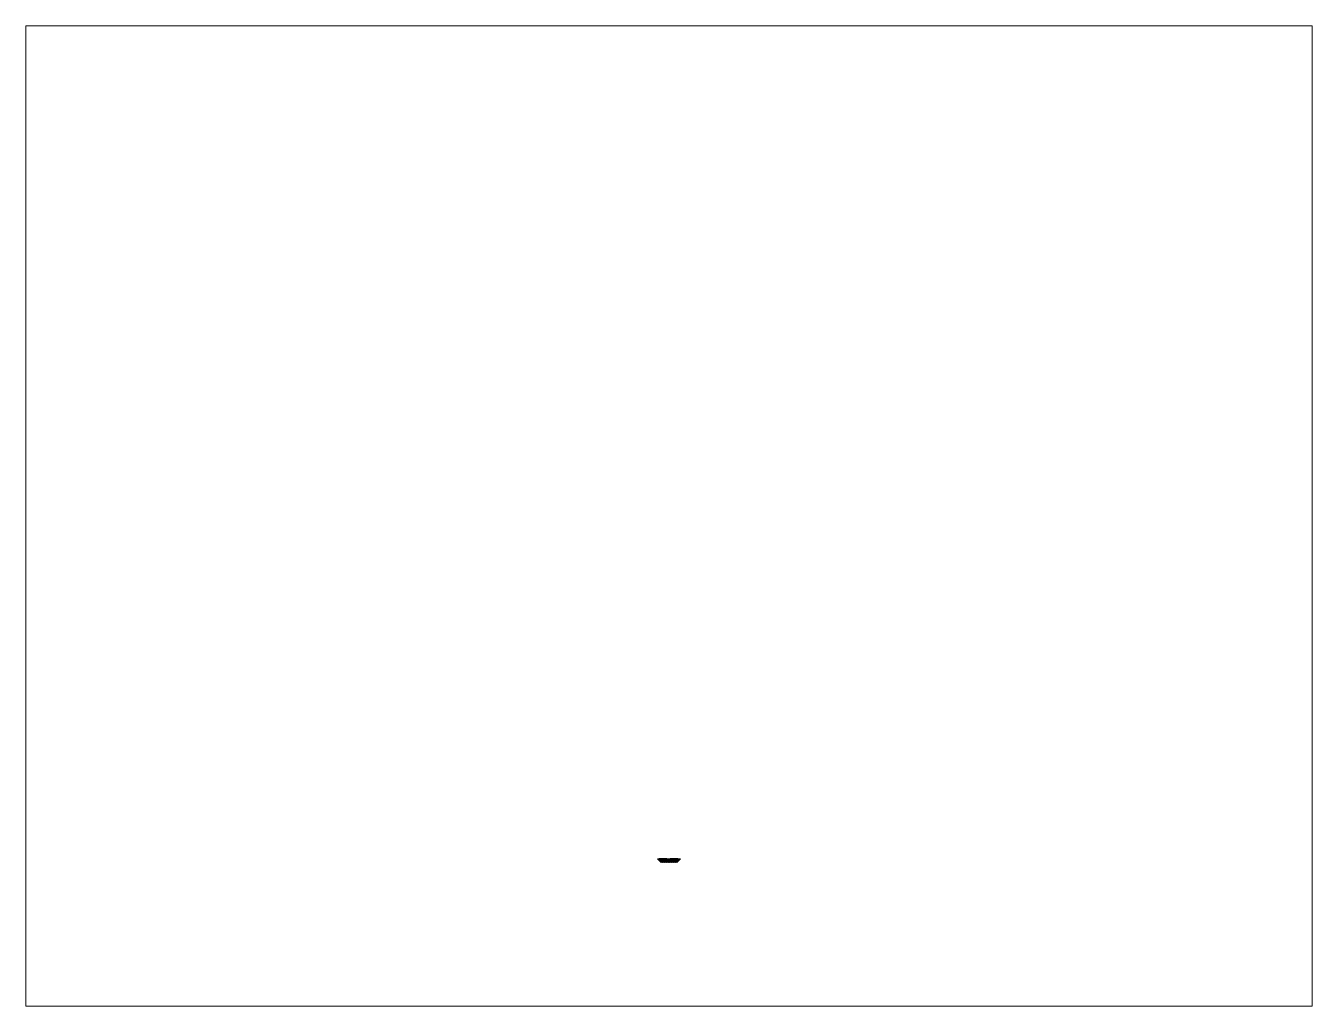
# Paper-space layout 'Layout1' of a CAD drawing. Header units: inches. Extents: x 1.05 to 9.45, y 0.8 to 7.2.
# The model-space entities are those that its viewports show. They can reach past a viewport. Long polylines and large blocks are cut down to what shows.
import ezdxf

# ---------------------------------------------------------------- set-up
doc = ezdxf.new("R2010")
doc.units = ezdxf.units.IN
doc.header["$MEASUREMENT"] = 0

msp = doc.modelspace()

# ---------------------------------------------------------------- linework, layer by layer
for points in [[(-0.731, -22.279), (-0.723, -22.272), (-0.738, -22.272)], [(-0.713, -22.283), (-0.72, -22.275), (-0.727, -22.283), (-0.72, -22.29)], [(-0.71, -22.279), (-0.702, -22.272), (-0.717, -22.272)], [(-0.702, -22.293), (-0.71, -22.286), (-0.717, -22.293), (-0.71, -22.3)], [(-0.692, -22.283), (-0.699, -22.275), (-0.706, -22.283), (-0.699, -22.29)], [(-0.692, -22.304), (-0.699, -22.296), (-0.706, -22.304), (-0.699, -22.311)], [(-0.689, -22.279), (-0.681, -22.272), (-0.696, -22.272)], [(-0.681, -22.293), (-0.689, -22.286), (-0.696, -22.293), (-0.689, -22.3)], [(-0.689, -22.307), (-0.696, -22.314), (-0.689, -22.321), (-0.681, -22.314)], [(-0.671, -22.283), (-0.678, -22.275), (-0.685, -22.283), (-0.678, -22.29)], [(-0.671, -22.304), (-0.678, -22.296), (-0.685, -22.304), (-0.678, -22.311)], [(-0.678, -22.332), (-0.671, -22.325), (-0.678, -22.317), (-0.685, -22.325)], [(-0.668, -22.279), (-0.66, -22.272), (-0.675, -22.272)], [(-0.66, -22.293), (-0.668, -22.286), (-0.675, -22.293), (-0.668, -22.3)], [(-0.675, -22.314), (-0.668, -22.321), (-0.66, -22.314), (-0.668, -22.307)], [(-0.641, -22.337), (-0.657, -22.353), (-0.673, -22.337), (-0.657, -22.321)], [(-0.65, -22.283), (-0.657, -22.275), (-0.664, -22.283), (-0.657, -22.29)], [(-0.65, -22.304), (-0.657, -22.296), (-0.664, -22.304), (-0.657, -22.311)], [(-0.647, -22.279), (-0.639, -22.272), (-0.654, -22.272)], [(-0.639, -22.293), (-0.647, -22.286), (-0.654, -22.293), (-0.647, -22.3)], [(-0.647, -22.307), (-0.654, -22.314), (-0.647, -22.321), (-0.639, -22.314)], [(-0.636, -22.374), (-0.652, -22.358), (-0.636, -22.342), (-0.62, -22.358)], [(-0.629, -22.283), (-0.636, -22.275), (-0.643, -22.283), (-0.636, -22.29)], [(-0.629, -22.304), (-0.636, -22.296), (-0.643, -22.304), (-0.636, -22.311)], [(-0.636, -22.332), (-0.629, -22.325), (-0.636, -22.317), (-0.643, -22.325)], [(-0.626, -22.279), (-0.618, -22.272), (-0.633, -22.272)], [(-0.618, -22.293), (-0.626, -22.286), (-0.633, -22.293), (-0.626, -22.3)], [(-0.633, -22.314), (-0.626, -22.321), (-0.618, -22.314), (-0.626, -22.307)], [(-0.599, -22.337), (-0.615, -22.353), (-0.631, -22.337), (-0.615, -22.321)], [(-0.599, -22.379), (-0.615, -22.395), (-0.631, -22.379), (-0.615, -22.363)], [(-0.608, -22.283), (-0.615, -22.275), (-0.622, -22.283), (-0.615, -22.29)], [(-0.608, -22.304), (-0.615, -22.296), (-0.622, -22.304), (-0.615, -22.311)], [(-0.605, -22.279), (-0.597, -22.272), (-0.612, -22.272)], [(-0.597, -22.293), (-0.605, -22.286), (-0.612, -22.293), (-0.605, -22.3)], [(-0.605, -22.307), (-0.612, -22.314), (-0.605, -22.321), (-0.597, -22.314)], [(-0.594, -22.374), (-0.61, -22.358), (-0.594, -22.342), (-0.578, -22.358)], [(-0.594, -22.416), (-0.61, -22.4), (-0.594, -22.384), (-0.578, -22.4)], [(-0.587, -22.283), (-0.594, -22.275), (-0.601, -22.283), (-0.594, -22.29)], [(-0.587, -22.304), (-0.594, -22.296), (-0.601, -22.304), (-0.594, -22.311)], [(-0.594, -22.332), (-0.587, -22.325), (-0.594, -22.317), (-0.601, -22.325)], [(-0.584, -22.279), (-0.576, -22.272), (-0.591, -22.272)], [(-0.576, -22.293), (-0.584, -22.286), (-0.591, -22.293), (-0.584, -22.3)], [(-0.591, -22.314), (-0.584, -22.321), (-0.576, -22.314), (-0.584, -22.307)], [(-0.557, -22.337), (-0.573, -22.353), (-0.589, -22.337), (-0.573, -22.321)], [(-0.557, -22.379), (-0.573, -22.395), (-0.589, -22.379), (-0.573, -22.363)], [(-0.584, -22.426), (-0.552, -22.394), (-0.52, -22.426), (-0.552, -22.458)], [(-0.566, -22.283), (-0.573, -22.275), (-0.58, -22.283), (-0.573, -22.29)], [(-0.566, -22.304), (-0.573, -22.296), (-0.58, -22.304), (-0.573, -22.311)], [(-0.563, -22.279), (-0.555, -22.272), (-0.57, -22.272)], [(-0.555, -22.293), (-0.563, -22.286), (-0.57, -22.293), (-0.563, -22.3)], [(-0.563, -22.307), (-0.57, -22.314), (-0.563, -22.321), (-0.555, -22.314)], [(-0.552, -22.374), (-0.568, -22.358), (-0.552, -22.342), (-0.536, -22.358)], [(-0.545, -22.283), (-0.552, -22.275), (-0.559, -22.283), (-0.552, -22.29)], [(-0.545, -22.304), (-0.552, -22.296), (-0.559, -22.304), (-0.552, -22.311)], [(-0.552, -22.332), (-0.545, -22.325), (-0.552, -22.317), (-0.559, -22.325)], [(-0.542, -22.279), (-0.534, -22.272), (-0.549, -22.272)], [(-0.534, -22.293), (-0.542, -22.286), (-0.549, -22.293), (-0.542, -22.3)], [(-0.549, -22.314), (-0.542, -22.321), (-0.534, -22.314), (-0.542, -22.307)], [(-0.515, -22.337), (-0.531, -22.353), (-0.547, -22.337), (-0.531, -22.321)], [(-0.515, -22.379), (-0.531, -22.395), (-0.547, -22.379), (-0.531, -22.363)], [(-0.478, -22.468), (-0.51, -22.5), (-0.542, -22.468), (-0.51, -22.436)], [(-0.524, -22.283), (-0.531, -22.275), (-0.538, -22.283), (-0.531, -22.29)], [(-0.524, -22.304), (-0.531, -22.296), (-0.538, -22.304), (-0.531, -22.311)], [(-0.521, -22.279), (-0.513, -22.272), (-0.528, -22.272)], [(-0.513, -22.293), (-0.521, -22.286), (-0.528, -22.293), (-0.521, -22.3)], [(-0.521, -22.307), (-0.528, -22.314), (-0.521, -22.321), (-0.513, -22.314)], [(-0.51, -22.374), (-0.526, -22.358), (-0.51, -22.342), (-0.494, -22.358)], [(-0.51, -22.416), (-0.526, -22.4), (-0.51, -22.384), (-0.494, -22.4)], [(-0.503, -22.283), (-0.51, -22.275), (-0.517, -22.283), (-0.51, -22.29)], [(-0.503, -22.304), (-0.51, -22.296), (-0.517, -22.304), (-0.51, -22.311)], [(-0.51, -22.332), (-0.503, -22.325), (-0.51, -22.317), (-0.517, -22.325)], [(-0.5, -22.279), (-0.492, -22.272), (-0.507, -22.272)], [(-0.492, -22.293), (-0.5, -22.286), (-0.507, -22.293), (-0.5, -22.3)], [(-0.507, -22.314), (-0.5, -22.321), (-0.492, -22.314), (-0.5, -22.307)], [(-0.473, -22.337), (-0.489, -22.353), (-0.505, -22.337), (-0.489, -22.321)], [(-0.473, -22.379), (-0.489, -22.395), (-0.505, -22.379), (-0.489, -22.363)], [(-0.5, -22.426), (-0.468, -22.394), (-0.436, -22.426), (-0.468, -22.458)], [(-0.482, -22.283), (-0.489, -22.275), (-0.496, -22.283), (-0.489, -22.29)], [(-0.482, -22.304), (-0.489, -22.296), (-0.496, -22.304), (-0.489, -22.311)], [(-0.479, -22.279), (-0.471, -22.272), (-0.486, -22.272)], [(-0.471, -22.293), (-0.479, -22.286), (-0.486, -22.293), (-0.479, -22.3)], [(-0.479, -22.307), (-0.486, -22.314), (-0.479, -22.321), (-0.471, -22.314)], [(-0.468, -22.374), (-0.484, -22.358), (-0.468, -22.342), (-0.452, -22.358)], [(-0.461, -22.283), (-0.468, -22.275), (-0.475, -22.283), (-0.468, -22.29)], [(-0.461, -22.304), (-0.468, -22.296), (-0.475, -22.304), (-0.468, -22.311)], [(-0.468, -22.332), (-0.461, -22.325), (-0.468, -22.317), (-0.475, -22.325)], [(-0.458, -22.279), (-0.45, -22.272), (-0.465, -22.272)], [(-0.45, -22.293), (-0.458, -22.286), (-0.465, -22.293), (-0.458, -22.3)], [(-0.465, -22.314), (-0.458, -22.321), (-0.45, -22.314), (-0.458, -22.307)], [(-0.431, -22.337), (-0.447, -22.353), (-0.463, -22.337), (-0.447, -22.321)], [(-0.431, -22.379), (-0.447, -22.395), (-0.463, -22.379), (-0.447, -22.363)], [(-0.394, -22.468), (-0.426, -22.5), (-0.458, -22.468), (-0.426, -22.436)], [(-0.44, -22.283), (-0.447, -22.275), (-0.454, -22.283), (-0.447, -22.29)], [(-0.44, -22.304), (-0.447, -22.296), (-0.454, -22.304), (-0.447, -22.311)], [(-0.437, -22.279), (-0.429, -22.272), (-0.444, -22.272)], [(-0.429, -22.293), (-0.437, -22.286), (-0.444, -22.293), (-0.437, -22.3)], [(-0.437, -22.307), (-0.444, -22.314), (-0.437, -22.321), (-0.429, -22.314)], [(-0.426, -22.374), (-0.442, -22.358), (-0.426, -22.342), (-0.41, -22.358)], [(-0.426, -22.416), (-0.442, -22.4), (-0.426, -22.384), (-0.41, -22.4)], [(-0.419, -22.283), (-0.426, -22.275), (-0.433, -22.283), (-0.426, -22.29)], [(-0.419, -22.304), (-0.426, -22.296), (-0.433, -22.304), (-0.426, -22.311)], [(-0.426, -22.332), (-0.419, -22.325), (-0.426, -22.317), (-0.433, -22.325)], [(-0.416, -22.279), (-0.408, -22.272), (-0.423, -22.272)], [(-0.408, -22.293), (-0.416, -22.286), (-0.423, -22.293), (-0.416, -22.3)], [(-0.423, -22.314), (-0.416, -22.321), (-0.408, -22.314), (-0.416, -22.307)], [(-0.389, -22.337), (-0.405, -22.353), (-0.421, -22.337), (-0.405, -22.321)], [(-0.389, -22.379), (-0.405, -22.395), (-0.421, -22.379), (-0.405, -22.363)], [(-0.416, -22.426), (-0.384, -22.394), (-0.352, -22.426), (-0.384, -22.458)], [(-0.398, -22.283), (-0.405, -22.275), (-0.412, -22.283), (-0.405, -22.29)], [(-0.398, -22.304), (-0.405, -22.296), (-0.412, -22.304), (-0.405, -22.311)], [(-0.395, -22.279), (-0.387, -22.272), (-0.402, -22.272)], [(-0.387, -22.293), (-0.395, -22.286), (-0.402, -22.293), (-0.395, -22.3)], [(-0.395, -22.307), (-0.402, -22.314), (-0.395, -22.321), (-0.387, -22.314)], [(-0.384, -22.374), (-0.4, -22.358), (-0.384, -22.342), (-0.368, -22.358)], [(-0.377, -22.283), (-0.384, -22.275), (-0.391, -22.283), (-0.384, -22.29)], [(-0.377, -22.304), (-0.384, -22.296), (-0.391, -22.304), (-0.384, -22.311)], [(-0.384, -22.332), (-0.377, -22.325), (-0.384, -22.317), (-0.391, -22.325)], [(-0.374, -22.279), (-0.366, -22.272), (-0.381, -22.272)], [(-0.366, -22.293), (-0.374, -22.286), (-0.381, -22.293), (-0.374, -22.3)], [(-0.381, -22.314), (-0.374, -22.321), (-0.366, -22.314), (-0.374, -22.307)], [(-0.347, -22.337), (-0.363, -22.353), (-0.379, -22.337), (-0.363, -22.321)], [(-0.347, -22.379), (-0.363, -22.395), (-0.379, -22.379), (-0.363, -22.363)], [(-0.31, -22.468), (-0.342, -22.5), (-0.374, -22.468), (-0.342, -22.436)], [(-0.356, -22.283), (-0.363, -22.275), (-0.37, -22.283), (-0.363, -22.29)], [(-0.356, -22.304), (-0.363, -22.296), (-0.37, -22.304), (-0.363, -22.311)], [(-0.353, -22.279), (-0.345, -22.272), (-0.36, -22.272)], [(-0.345, -22.293), (-0.353, -22.286), (-0.36, -22.293), (-0.353, -22.3)], [(-0.353, -22.307), (-0.36, -22.314), (-0.353, -22.321), (-0.345, -22.314)], [(-0.342, -22.374), (-0.358, -22.358), (-0.342, -22.342), (-0.326, -22.358)], [(-0.342, -22.416), (-0.358, -22.4), (-0.342, -22.384), (-0.326, -22.4)], [(-0.335, -22.283), (-0.342, -22.275), (-0.349, -22.283), (-0.342, -22.29)], [(-0.335, -22.304), (-0.342, -22.296), (-0.349, -22.304), (-0.342, -22.311)], [(-0.342, -22.332), (-0.335, -22.325), (-0.342, -22.317), (-0.349, -22.325)], [(-0.332, -22.279), (-0.324, -22.272), (-0.339, -22.272)], [(-0.324, -22.293), (-0.332, -22.286), (-0.339, -22.293), (-0.332, -22.3)], [(-0.339, -22.314), (-0.332, -22.321), (-0.324, -22.314), (-0.332, -22.307)], [(-0.305, -22.337), (-0.321, -22.353), (-0.337, -22.337), (-0.321, -22.321)], [(-0.305, -22.379), (-0.321, -22.395), (-0.337, -22.379), (-0.321, -22.363)], [(-0.332, -22.426), (-0.3, -22.394), (-0.268, -22.426), (-0.3, -22.458)], [(-0.314, -22.283), (-0.321, -22.275), (-0.328, -22.283), (-0.321, -22.29)], [(-0.314, -22.304), (-0.321, -22.296), (-0.328, -22.304), (-0.321, -22.311)], [(-0.311, -22.279), (-0.303, -22.272), (-0.318, -22.272)], [(-0.303, -22.293), (-0.311, -22.286), (-0.318, -22.293), (-0.311, -22.3)], [(-0.311, -22.307), (-0.318, -22.314), (-0.311, -22.321), (-0.303, -22.314)], [(-0.3, -22.374), (-0.316, -22.358), (-0.3, -22.342), (-0.284, -22.358)], [(-0.293, -22.283), (-0.3, -22.275), (-0.307, -22.283), (-0.3, -22.29)], [(-0.293, -22.304), (-0.3, -22.296), (-0.307, -22.304), (-0.3, -22.311)], [(-0.3, -22.332), (-0.293, -22.325), (-0.3, -22.317), (-0.307, -22.325)], [(-0.29, -22.279), (-0.282, -22.272), (-0.297, -22.272)], [(-0.282, -22.293), (-0.29, -22.286), (-0.297, -22.293), (-0.29, -22.3)], [(-0.297, -22.314), (-0.29, -22.321), (-0.282, -22.314), (-0.29, -22.307)], [(-0.263, -22.337), (-0.279, -22.353), (-0.295, -22.337), (-0.279, -22.321)], [(-0.263, -22.379), (-0.279, -22.395), (-0.295, -22.379), (-0.279, -22.363)], [(-0.226, -22.468), (-0.258, -22.5), (-0.29, -22.468), (-0.258, -22.436)], [(-0.272, -22.283), (-0.279, -22.275), (-0.286, -22.283), (-0.279, -22.29)], [(-0.272, -22.304), (-0.279, -22.296), (-0.286, -22.304), (-0.279, -22.311)], [(-0.269, -22.279), (-0.261, -22.272), (-0.276, -22.272)], [(-0.261, -22.293), (-0.269, -22.286), (-0.276, -22.293), (-0.269, -22.3)], [(-0.269, -22.307), (-0.276, -22.314), (-0.269, -22.321), (-0.261, -22.314)], [(-0.258, -22.374), (-0.274, -22.358), (-0.258, -22.342), (-0.242, -22.358)], [(-0.258, -22.416), (-0.274, -22.4), (-0.258, -22.384), (-0.242, -22.4)], [(-0.251, -22.283), (-0.258, -22.275), (-0.265, -22.283), (-0.258, -22.29)], [(-0.251, -22.304), (-0.258, -22.296), (-0.265, -22.304), (-0.258, -22.311)], [(-0.258, -22.332), (-0.251, -22.325), (-0.258, -22.317), (-0.265, -22.325)], [(-0.248, -22.279), (-0.24, -22.272), (-0.255, -22.272)], [(-0.24, -22.293), (-0.248, -22.286), (-0.255, -22.293), (-0.248, -22.3)], [(-0.255, -22.314), (-0.248, -22.321), (-0.24, -22.314), (-0.248, -22.307)], [(-0.221, -22.337), (-0.237, -22.353), (-0.253, -22.337), (-0.237, -22.321)], [(-0.221, -22.379), (-0.237, -22.395), (-0.253, -22.379), (-0.237, -22.363)], [(-0.248, -22.426), (-0.216, -22.394), (-0.184, -22.426), (-0.216, -22.458)], [(-0.23, -22.283), (-0.237, -22.275), (-0.244, -22.283), (-0.237, -22.29)], [(-0.23, -22.304), (-0.237, -22.296), (-0.244, -22.304), (-0.237, -22.311)], [(-0.227, -22.279), (-0.219, -22.272), (-0.234, -22.272)], [(-0.219, -22.293), (-0.227, -22.286), (-0.234, -22.293), (-0.227, -22.3)], [(-0.227, -22.307), (-0.234, -22.314), (-0.227, -22.321), (-0.219, -22.314)], [(-0.216, -22.374), (-0.232, -22.358), (-0.216, -22.342), (-0.2, -22.358)], [(-0.209, -22.283), (-0.216, -22.275), (-0.223, -22.283), (-0.216, -22.29)], [(-0.209, -22.304), (-0.216, -22.296), (-0.223, -22.304), (-0.216, -22.311)], [(-0.216, -22.332), (-0.209, -22.325), (-0.216, -22.317), (-0.223, -22.325)], [(-0.206, -22.279), (-0.198, -22.272), (-0.213, -22.272)], [(-0.198, -22.293), (-0.206, -22.286), (-0.213, -22.293), (-0.206, -22.3)], [(-0.213, -22.314), (-0.206, -22.321), (-0.198, -22.314), (-0.206, -22.307)], [(-0.179, -22.337), (-0.195, -22.353), (-0.211, -22.337), (-0.195, -22.321)], [(-0.179, -22.379), (-0.195, -22.395), (-0.211, -22.379), (-0.195, -22.363)], [(-0.142, -22.468), (-0.174, -22.5), (-0.206, -22.468), (-0.174, -22.436)], [(-0.188, -22.283), (-0.195, -22.275), (-0.202, -22.283), (-0.195, -22.29)], [(-0.188, -22.304), (-0.195, -22.296), (-0.202, -22.304), (-0.195, -22.311)], [(-0.185, -22.279), (-0.177, -22.272), (-0.192, -22.272)], [(-0.177, -22.293), (-0.185, -22.286), (-0.192, -22.293), (-0.185, -22.3)], [(-0.185, -22.307), (-0.192, -22.314), (-0.185, -22.321), (-0.177, -22.314)], [(-0.174, -22.374), (-0.19, -22.358), (-0.174, -22.342), (-0.158, -22.358)], [(-0.174, -22.416), (-0.19, -22.4), (-0.174, -22.384), (-0.158, -22.4)], [(-0.167, -22.283), (-0.174, -22.275), (-0.181, -22.283), (-0.174, -22.29)], [(-0.167, -22.304), (-0.174, -22.296), (-0.181, -22.304), (-0.174, -22.311)], [(-0.174, -22.332), (-0.167, -22.325), (-0.174, -22.317), (-0.181, -22.325)], [(-0.164, -22.279), (-0.156, -22.272), (-0.171, -22.272)], [(-0.156, -22.293), (-0.164, -22.286), (-0.171, -22.293), (-0.164, -22.3)], [(-0.171, -22.314), (-0.164, -22.321), (-0.156, -22.314), (-0.164, -22.307)], [(-0.137, -22.337), (-0.153, -22.353), (-0.169, -22.337), (-0.153, -22.321)], [(-0.137, -22.379), (-0.153, -22.395), (-0.169, -22.379), (-0.153, -22.363)], [(-0.164, -22.426), (-0.132, -22.394), (-0.1, -22.426), (-0.132, -22.458)], [(-0.146, -22.283), (-0.153, -22.275), (-0.16, -22.283), (-0.153, -22.29)], [(-0.146, -22.304), (-0.153, -22.296), (-0.16, -22.304), (-0.153, -22.311)], [(-0.143, -22.279), (-0.135, -22.272), (-0.15, -22.272)], [(-0.135, -22.293), (-0.143, -22.286), (-0.15, -22.293), (-0.143, -22.3)], [(-0.143, -22.307), (-0.15, -22.314), (-0.143, -22.321), (-0.135, -22.314)], [(-0.132, -22.374), (-0.148, -22.358), (-0.132, -22.342), (-0.116, -22.358)], [(-0.125, -22.283), (-0.132, -22.275), (-0.139, -22.283), (-0.132, -22.29)], [(-0.125, -22.304), (-0.132, -22.296), (-0.139, -22.304), (-0.132, -22.311)], [(-0.132, -22.332), (-0.125, -22.325), (-0.132, -22.317), (-0.139, -22.325)], [(-0.122, -22.279), (-0.114, -22.272), (-0.129, -22.272)], [(-0.114, -22.293), (-0.122, -22.286), (-0.129, -22.293), (-0.122, -22.3)], [(-0.129, -22.314), (-0.122, -22.321), (-0.114, -22.314), (-0.122, -22.307)], [(-0.095, -22.337), (-0.111, -22.353), (-0.127, -22.337), (-0.111, -22.321)], [(-0.095, -22.379), (-0.111, -22.395), (-0.127, -22.379), (-0.111, -22.363)], [(-0.058, -22.468), (-0.09, -22.5), (-0.122, -22.468), (-0.09, -22.436)], [(-0.104, -22.283), (-0.111, -22.275), (-0.118, -22.283), (-0.111, -22.29)], [(-0.104, -22.304), (-0.111, -22.296), (-0.118, -22.304), (-0.111, -22.311)], [(-0.101, -22.279), (-0.093, -22.272), (-0.108, -22.272)], [(-0.093, -22.293), (-0.101, -22.286), (-0.108, -22.293), (-0.101, -22.3)], [(-0.101, -22.307), (-0.108, -22.314), (-0.101, -22.321), (-0.093, -22.314)], [(-0.09, -22.374), (-0.106, -22.358), (-0.09, -22.342), (-0.074, -22.358)], [(-0.09, -22.416), (-0.106, -22.4), (-0.09, -22.384), (-0.074, -22.4)], [(-0.083, -22.283), (-0.09, -22.275), (-0.097, -22.283), (-0.09, -22.29)], [(-0.083, -22.304), (-0.09, -22.296), (-0.097, -22.304), (-0.09, -22.311)], [(-0.09, -22.332), (-0.083, -22.325), (-0.09, -22.317), (-0.097, -22.325)], [(-0.08, -22.279), (-0.072, -22.272), (-0.087, -22.272)], [(-0.072, -22.293), (-0.08, -22.286), (-0.087, -22.293), (-0.08, -22.3)], [(-0.087, -22.314), (-0.08, -22.321), (-0.072, -22.314), (-0.08, -22.307)], [(-0.053, -22.337), (-0.069, -22.353), (-0.085, -22.337), (-0.069, -22.321)], [(-0.053, -22.379), (-0.069, -22.395), (-0.085, -22.379), (-0.069, -22.363)], [(-0.08, -22.426), (-0.048, -22.394), (-0.016, -22.426), (-0.048, -22.458)], [(-0.062, -22.283), (-0.069, -22.275), (-0.076, -22.283), (-0.069, -22.29)], [(-0.062, -22.304), (-0.069, -22.296), (-0.076, -22.304), (-0.069, -22.311)], [(-0.059, -22.279), (-0.051, -22.272), (-0.066, -22.272)], [(-0.051, -22.293), (-0.059, -22.286), (-0.066, -22.293), (-0.059, -22.3)], [(-0.059, -22.307), (-0.066, -22.314), (-0.059, -22.321), (-0.051, -22.314)], [(-0.048, -22.374), (-0.064, -22.358), (-0.048, -22.342), (-0.032, -22.358)], [(-0.041, -22.283), (-0.048, -22.275), (-0.055, -22.283), (-0.048, -22.29)], [(-0.041, -22.304), (-0.048, -22.296), (-0.055, -22.304), (-0.048, -22.311)], [(-0.048, -22.332), (-0.041, -22.325), (-0.048, -22.317), (-0.055, -22.325)], [(-0.038, -22.279), (-0.03, -22.272), (-0.045, -22.272)], [(-0.03, -22.293), (-0.038, -22.286), (-0.045, -22.293), (-0.038, -22.3)], [(-0.045, -22.314), (-0.038, -22.321), (-0.03, -22.314), (-0.038, -22.307)], [(-0.011, -22.337), (-0.027, -22.353), (-0.043, -22.337), (-0.027, -22.321)], [(-0.011, -22.379), (-0.027, -22.395), (-0.043, -22.379), (-0.027, -22.363)], [(0.026, -22.468), (-0.006, -22.5), (-0.038, -22.468), (-0.006, -22.436)], [(-0.02, -22.283), (-0.027, -22.275), (-0.034, -22.283), (-0.027, -22.29)], [(-0.02, -22.304), (-0.027, -22.296), (-0.034, -22.304), (-0.027, -22.311)], [(-0.017, -22.279), (-0.009, -22.272), (-0.024, -22.272)], [(-0.009, -22.293), (-0.017, -22.286), (-0.024, -22.293), (-0.017, -22.3)], [(-0.017, -22.307), (-0.024, -22.314), (-0.017, -22.321), (-0.009, -22.314)], [(-0.006, -22.374), (-0.022, -22.358), (-0.006, -22.342), (0.01, -22.358)], [(-0.006, -22.416), (-0.022, -22.4), (-0.006, -22.384), (0.01, -22.4)], [(0.001, -22.283), (-0.006, -22.275), (-0.013, -22.283), (-0.006, -22.29)], [(0.001, -22.304), (-0.006, -22.296), (-0.013, -22.304), (-0.006, -22.311)], [(-0.006, -22.332), (0.001, -22.325), (-0.006, -22.317), (-0.013, -22.325)], [(0.004, -22.279), (0.012, -22.272), (-0.003, -22.272)], [(0.012, -22.293), (0.004, -22.286), (-0.003, -22.293), (0.004, -22.3)], [(-0.003, -22.314), (0.004, -22.321), (0.012, -22.314), (0.004, -22.307)], [(0.031, -22.337), (0.015, -22.353), (-0.001, -22.337), (0.015, -22.321)], [(0.031, -22.379), (0.015, -22.395), (-0.001, -22.379), (0.015, -22.363)], [(0.004, -22.426), (0.036, -22.394), (0.068, -22.426), (0.036, -22.458)], [(0.022, -22.283), (0.015, -22.275), (0.008, -22.283), (0.015, -22.29)], [(0.022, -22.304), (0.015, -22.296), (0.008, -22.304), (0.015, -22.311)], [(0.025, -22.279), (0.033, -22.272), (0.018, -22.272)], [(0.033, -22.293), (0.025, -22.286), (0.018, -22.293), (0.025, -22.3)], [(0.025, -22.307), (0.018, -22.314), (0.025, -22.321), (0.033, -22.314)], [(0.036, -22.374), (0.02, -22.358), (0.036, -22.342), (0.052, -22.358)], [(0.043, -22.283), (0.036, -22.275), (0.029, -22.283), (0.036, -22.29)], [(0.043, -22.304), (0.036, -22.296), (0.029, -22.304), (0.036, -22.311)], [(0.036, -22.332), (0.043, -22.325), (0.036, -22.317), (0.029, -22.325)], [(0.046, -22.279), (0.054, -22.272), (0.039, -22.272)], [(0.054, -22.293), (0.046, -22.286), (0.039, -22.293), (0.046, -22.3)], [(0.039, -22.314), (0.046, -22.321), (0.054, -22.314), (0.046, -22.307)], [(0.073, -22.337), (0.057, -22.353), (0.041, -22.337), (0.057, -22.321)], [(0.073, -22.379), (0.057, -22.395), (0.041, -22.379), (0.057, -22.363)], [(0.078, -22.436), (0.11, -22.468), (0.078, -22.5), (0.046, -22.468)], [(0.064, -22.283), (0.057, -22.275), (0.05, -22.283), (0.057, -22.29)], [(0.064, -22.304), (0.057, -22.296), (0.05, -22.304), (0.057, -22.311)], [(0.067, -22.279), (0.075, -22.272), (0.06, -22.272)], [(0.075, -22.293), (0.067, -22.286), (0.06, -22.293), (0.067, -22.3)], [(0.067, -22.307), (0.06, -22.314), (0.067, -22.321), (0.075, -22.314)], [(0.078, -22.374), (0.062, -22.358), (0.078, -22.342), (0.094, -22.358)], [(0.078, -22.416), (0.062, -22.4), (0.078, -22.384), (0.094, -22.4)], [(0.085, -22.283), (0.078, -22.275), (0.071, -22.283), (0.078, -22.29)], [(0.085, -22.304), (0.078, -22.296), (0.071, -22.304), (0.078, -22.311)], [(0.078, -22.332), (0.085, -22.325), (0.078, -22.317), (0.071, -22.325)], [(0.088, -22.279), (0.096, -22.272), (0.081, -22.272)], [(0.096, -22.293), (0.088, -22.286), (0.081, -22.293), (0.088, -22.3)], [(0.081, -22.314), (0.088, -22.321), (0.096, -22.314), (0.088, -22.307)], [(0.115, -22.337), (0.099, -22.353), (0.083, -22.337), (0.099, -22.321)], [(0.115, -22.379), (0.099, -22.395), (0.083, -22.379), (0.099, -22.363)], [(0.088, -22.426), (0.12, -22.394), (0.152, -22.426), (0.12, -22.458)], [(0.106, -22.283), (0.099, -22.275), (0.092, -22.283), (0.099, -22.29)], [(0.106, -22.304), (0.099, -22.296), (0.092, -22.304), (0.099, -22.311)], [(0.109, -22.279), (0.117, -22.272), (0.102, -22.272)], [(0.117, -22.293), (0.109, -22.286), (0.102, -22.293), (0.109, -22.3)], [(0.109, -22.307), (0.102, -22.314), (0.109, -22.321), (0.117, -22.314)], [(0.12, -22.374), (0.104, -22.358), (0.12, -22.342), (0.136, -22.358)], [(0.127, -22.283), (0.12, -22.275), (0.113, -22.283), (0.12, -22.29)], [(0.127, -22.304), (0.12, -22.296), (0.113, -22.304), (0.12, -22.311)], [(0.12, -22.332), (0.127, -22.325), (0.12, -22.317), (0.113, -22.325)], [(0.13, -22.279), (0.138, -22.272), (0.123, -22.272)], [(0.138, -22.293), (0.13, -22.286), (0.123, -22.293), (0.13, -22.3)], [(0.123, -22.314), (0.13, -22.321), (0.138, -22.314), (0.13, -22.307)], [(0.157, -22.337), (0.141, -22.353), (0.125, -22.337), (0.141, -22.321)], [(0.157, -22.379), (0.141, -22.395), (0.125, -22.379), (0.141, -22.363)], [(0.162, -22.436), (0.194, -22.468), (0.162, -22.5), (0.13, -22.468)], [(0.148, -22.283), (0.141, -22.275), (0.134, -22.283), (0.141, -22.29)], [(0.148, -22.304), (0.141, -22.296), (0.134, -22.304), (0.141, -22.311)], [(0.151, -22.279), (0.159, -22.272), (0.144, -22.272)], [(0.159, -22.293), (0.151, -22.286), (0.144, -22.293), (0.151, -22.3)], [(0.151, -22.307), (0.144, -22.314), (0.151, -22.321), (0.159, -22.314)], [(0.162, -22.374), (0.146, -22.358), (0.162, -22.342), (0.178, -22.358)], [(0.162, -22.416), (0.146, -22.4), (0.162, -22.384), (0.178, -22.4)], [(0.169, -22.283), (0.162, -22.275), (0.155, -22.283), (0.162, -22.29)], [(0.169, -22.304), (0.162, -22.296), (0.155, -22.304), (0.162, -22.311)], [(0.162, -22.332), (0.169, -22.325), (0.162, -22.317), (0.155, -22.325)], [(0.172, -22.279), (0.18, -22.272), (0.165, -22.272)], [(0.18, -22.293), (0.172, -22.286), (0.165, -22.293), (0.172, -22.3)], [(0.165, -22.314), (0.172, -22.321), (0.18, -22.314), (0.172, -22.307)], [(0.199, -22.337), (0.183, -22.353), (0.167, -22.337), (0.183, -22.321)], [(0.199, -22.379), (0.183, -22.395), (0.167, -22.379), (0.183, -22.363)], [(0.172, -22.426), (0.204, -22.394), (0.236, -22.426), (0.204, -22.458)], [(0.19, -22.283), (0.183, -22.275), (0.176, -22.283), (0.183, -22.29)], [(0.19, -22.304), (0.183, -22.296), (0.176, -22.304), (0.183, -22.311)], [(0.193, -22.279), (0.201, -22.272), (0.186, -22.272)], [(0.201, -22.293), (0.193, -22.286), (0.186, -22.293), (0.193, -22.3)], [(0.193, -22.307), (0.186, -22.314), (0.193, -22.321), (0.201, -22.314)], [(0.204, -22.374), (0.188, -22.358), (0.204, -22.342), (0.22, -22.358)], [(0.211, -22.283), (0.204, -22.275), (0.197, -22.283), (0.204, -22.29)], [(0.211, -22.304), (0.204, -22.296), (0.197, -22.304), (0.204, -22.311)], [(0.204, -22.332), (0.211, -22.325), (0.204, -22.317), (0.197, -22.325)], [(0.214, -22.279), (0.222, -22.272), (0.207, -22.272)], [(0.222, -22.293), (0.214, -22.286), (0.207, -22.293), (0.214, -22.3)], [(0.207, -22.314), (0.214, -22.321), (0.222, -22.314), (0.214, -22.307)], [(0.241, -22.337), (0.225, -22.353), (0.209, -22.337), (0.225, -22.321)], [(0.241, -22.379), (0.225, -22.395), (0.209, -22.379), (0.225, -22.363)], [(0.246, -22.436), (0.278, -22.468), (0.246, -22.5), (0.214, -22.468)], [(0.232, -22.283), (0.225, -22.275), (0.218, -22.283), (0.225, -22.29)], [(0.232, -22.304), (0.225, -22.296), (0.218, -22.304), (0.225, -22.311)], [(0.235, -22.279), (0.243, -22.272), (0.228, -22.272)], [(0.243, -22.293), (0.235, -22.286), (0.228, -22.293), (0.235, -22.3)], [(0.235, -22.307), (0.228, -22.314), (0.235, -22.321), (0.243, -22.314)], [(0.246, -22.374), (0.23, -22.358), (0.246, -22.342), (0.262, -22.358)], [(0.246, -22.416), (0.23, -22.4), (0.246, -22.384), (0.262, -22.4)], [(0.253, -22.283), (0.246, -22.275), (0.239, -22.283), (0.246, -22.29)], [(0.253, -22.304), (0.246, -22.296), (0.239, -22.304), (0.246, -22.311)], [(0.246, -22.332), (0.253, -22.325), (0.246, -22.317), (0.239, -22.325)], [(0.256, -22.279), (0.264, -22.272), (0.249, -22.272)], [(0.264, -22.293), (0.256, -22.286), (0.249, -22.293), (0.256, -22.3)], [(0.249, -22.314), (0.256, -22.321), (0.264, -22.314), (0.256, -22.307)], [(0.267, -22.353), (0.251, -22.337), (0.267, -22.321), (0.283, -22.337)], [(0.283, -22.379), (0.267, -22.395), (0.251, -22.379), (0.267, -22.363)], [(0.288, -22.394), (0.32, -22.426), (0.288, -22.458), (0.256, -22.426)], [(0.274, -22.283), (0.267, -22.275), (0.26, -22.283), (0.267, -22.29)], [(0.274, -22.304), (0.267, -22.296), (0.26, -22.304), (0.267, -22.311)], [(0.277, -22.279), (0.285, -22.272), (0.27, -22.272)], [(0.285, -22.293), (0.277, -22.286), (0.27, -22.293), (0.277, -22.3)], [(0.277, -22.307), (0.27, -22.314), (0.277, -22.321), (0.285, -22.314)], [(0.288, -22.374), (0.272, -22.358), (0.288, -22.342), (0.304, -22.358)], [(0.295, -22.283), (0.288, -22.275), (0.281, -22.283), (0.288, -22.29)], [(0.295, -22.304), (0.288, -22.296), (0.281, -22.304), (0.288, -22.311)], [(0.288, -22.332), (0.295, -22.325), (0.288, -22.317), (0.281, -22.325)], [(0.298, -22.279), (0.306, -22.272), (0.291, -22.272)], [(0.306, -22.293), (0.298, -22.286), (0.291, -22.293), (0.298, -22.3)], [(0.291, -22.314), (0.298, -22.321), (0.306, -22.314), (0.298, -22.307)], [(0.309, -22.353), (0.293, -22.337), (0.309, -22.321), (0.325, -22.337)], [(0.325, -22.379), (0.309, -22.395), (0.293, -22.379), (0.309, -22.363)], [(0.362, -22.468), (0.33, -22.5), (0.298, -22.468), (0.33, -22.436)], [(0.316, -22.283), (0.309, -22.275), (0.302, -22.283), (0.309, -22.29)], [(0.316, -22.304), (0.309, -22.296), (0.302, -22.304), (0.309, -22.311)], [(0.319, -22.279), (0.327, -22.272), (0.312, -22.272)], [(0.327, -22.293), (0.319, -22.286), (0.312, -22.293), (0.319, -22.3)], [(0.319, -22.307), (0.312, -22.314), (0.319, -22.321), (0.327, -22.314)], [(0.33, -22.374), (0.314, -22.358), (0.33, -22.342), (0.346, -22.358)], [(0.33, -22.416), (0.314, -22.4), (0.33, -22.384), (0.346, -22.4)], [(0.337, -22.283), (0.33, -22.275), (0.323, -22.283), (0.33, -22.29)], [(0.337, -22.304), (0.33, -22.296), (0.323, -22.304), (0.33, -22.311)], [(0.33, -22.332), (0.337, -22.325), (0.33, -22.317), (0.323, -22.325)], [(0.34, -22.279), (0.348, -22.272), (0.333, -22.272)], [(0.348, -22.293), (0.34, -22.286), (0.333, -22.293), (0.34, -22.3)], [(0.333, -22.314), (0.34, -22.321), (0.348, -22.314), (0.34, -22.307)], [(0.367, -22.337), (0.351, -22.353), (0.335, -22.337), (0.351, -22.321)], [(0.367, -22.379), (0.351, -22.395), (0.335, -22.379), (0.351, -22.363)], [(0.34, -22.426), (0.372, -22.394), (0.404, -22.426), (0.372, -22.458)], [(0.358, -22.283), (0.351, -22.275), (0.344, -22.283), (0.351, -22.29)], [(0.358, -22.304), (0.351, -22.296), (0.344, -22.304), (0.351, -22.311)], [(0.361, -22.279), (0.369, -22.272), (0.354, -22.272)], [(0.369, -22.293), (0.361, -22.286), (0.354, -22.293), (0.361, -22.3)], [(0.361, -22.307), (0.354, -22.314), (0.361, -22.321), (0.369, -22.314)], [(0.372, -22.374), (0.356, -22.358), (0.372, -22.342), (0.388, -22.358)], [(0.379, -22.283), (0.372, -22.275), (0.365, -22.283), (0.372, -22.29)], [(0.379, -22.304), (0.372, -22.296), (0.365, -22.304), (0.372, -22.311)], [(0.372, -22.332), (0.379, -22.325), (0.372, -22.317), (0.365, -22.325)], [(0.382, -22.279), (0.39, -22.272), (0.375, -22.272)], [(0.39, -22.293), (0.382, -22.286), (0.375, -22.293), (0.382, -22.3)], [(0.375, -22.314), (0.382, -22.321), (0.39, -22.314), (0.382, -22.307)], [(0.409, -22.337), (0.393, -22.353), (0.377, -22.337), (0.393, -22.321)], [(0.409, -22.379), (0.393, -22.395), (0.377, -22.379), (0.393, -22.363)], [(0.414, -22.436), (0.446, -22.468), (0.414, -22.5), (0.382, -22.468)], [(0.4, -22.283), (0.393, -22.275), (0.386, -22.283), (0.393, -22.29)], [(0.4, -22.304), (0.393, -22.296), (0.386, -22.304), (0.393, -22.311)], [(0.403, -22.279), (0.411, -22.272), (0.396, -22.272)], [(0.411, -22.293), (0.403, -22.286), (0.396, -22.293), (0.403, -22.3)], [(0.403, -22.307), (0.396, -22.314), (0.403, -22.321), (0.411, -22.314)], [(0.414, -22.374), (0.398, -22.358), (0.414, -22.342), (0.43, -22.358)], [(0.414, -22.416), (0.398, -22.4), (0.414, -22.384), (0.43, -22.4)], [(0.421, -22.283), (0.414, -22.275), (0.407, -22.283), (0.414, -22.29)], [(0.421, -22.304), (0.414, -22.296), (0.407, -22.304), (0.414, -22.311)], [(0.414, -22.332), (0.421, -22.325), (0.414, -22.317), (0.407, -22.325)], [(0.424, -22.279), (0.432, -22.272), (0.417, -22.272)], [(0.432, -22.293), (0.424, -22.286), (0.417, -22.293), (0.424, -22.3)], [(0.417, -22.314), (0.424, -22.321), (0.432, -22.314), (0.424, -22.307)], [(0.451, -22.337), (0.435, -22.353), (0.419, -22.337), (0.435, -22.321)], [(0.451, -22.379), (0.435, -22.395), (0.419, -22.379), (0.435, -22.363)], [(0.424, -22.426), (0.456, -22.394), (0.488, -22.426), (0.456, -22.458)], [(0.442, -22.283), (0.435, -22.275), (0.428, -22.283), (0.435, -22.29)], [(0.442, -22.304), (0.435, -22.296), (0.428, -22.304), (0.435, -22.311)], [(0.445, -22.279), (0.453, -22.272), (0.438, -22.272)], [(0.453, -22.293), (0.445, -22.286), (0.438, -22.293), (0.445, -22.3)], [(0.445, -22.307), (0.438, -22.314), (0.445, -22.321), (0.453, -22.314)], [(0.456, -22.374), (0.44, -22.358), (0.456, -22.342), (0.472, -22.358)], [(0.463, -22.283), (0.456, -22.275), (0.449, -22.283), (0.456, -22.29)], [(0.463, -22.304), (0.456, -22.296), (0.449, -22.304), (0.456, -22.311)], [(0.456, -22.332), (0.463, -22.325), (0.456, -22.317), (0.449, -22.325)], [(0.466, -22.279), (0.474, -22.272), (0.459, -22.272)], [(0.474, -22.293), (0.466, -22.286), (0.459, -22.293), (0.466, -22.3)], [(0.459, -22.314), (0.466, -22.321), (0.474, -22.314), (0.466, -22.307)], [(0.493, -22.337), (0.477, -22.353), (0.461, -22.337), (0.477, -22.321)], [(0.493, -22.379), (0.477, -22.395), (0.461, -22.379), (0.477, -22.363)], [(0.498, -22.436), (0.53, -22.468), (0.498, -22.5), (0.466, -22.468)], [(0.484, -22.283), (0.477, -22.275), (0.47, -22.283), (0.477, -22.29)], [(0.484, -22.304), (0.477, -22.296), (0.47, -22.304), (0.477, -22.311)], [(0.487, -22.279), (0.495, -22.272), (0.48, -22.272)], [(0.495, -22.293), (0.487, -22.286), (0.48, -22.293), (0.487, -22.3)], [(0.487, -22.307), (0.48, -22.314), (0.487, -22.321), (0.495, -22.314)], [(0.498, -22.374), (0.482, -22.358), (0.498, -22.342), (0.514, -22.358)], [(0.498, -22.416), (0.482, -22.4), (0.498, -22.384), (0.514, -22.4)], [(0.505, -22.283), (0.498, -22.275), (0.491, -22.283), (0.498, -22.29)], [(0.505, -22.304), (0.498, -22.296), (0.491, -22.304), (0.498, -22.311)], [(0.498, -22.332), (0.505, -22.325), (0.498, -22.317), (0.491, -22.325)], [(0.508, -22.279), (0.516, -22.272), (0.501, -22.272)], [(0.516, -22.293), (0.508, -22.286), (0.501, -22.293), (0.508, -22.3)], [(0.501, -22.314), (0.508, -22.321), (0.516, -22.314), (0.508, -22.307)], [(0.535, -22.337), (0.519, -22.353), (0.503, -22.337), (0.519, -22.321)], [(0.535, -22.379), (0.519, -22.395), (0.503, -22.379), (0.519, -22.363)], [(0.508, -22.426), (0.54, -22.394), (0.572, -22.426), (0.54, -22.458)], [(0.526, -22.283), (0.519, -22.275), (0.512, -22.283), (0.519, -22.29)], [(0.526, -22.304), (0.519, -22.296), (0.512, -22.304), (0.519, -22.311)], [(0.529, -22.279), (0.537, -22.272), (0.522, -22.272)], [(0.537, -22.293), (0.529, -22.286), (0.522, -22.293), (0.529, -22.3)], [(0.529, -22.307), (0.522, -22.314), (0.529, -22.321), (0.537, -22.314)], [(0.54, -22.374), (0.524, -22.358), (0.54, -22.342), (0.556, -22.358)], [(0.547, -22.283), (0.54, -22.275), (0.533, -22.283), (0.54, -22.29)], [(0.547, -22.304), (0.54, -22.296), (0.533, -22.304), (0.54, -22.311)], [(0.54, -22.332), (0.547, -22.325), (0.54, -22.317), (0.533, -22.325)], [(0.55, -22.279), (0.558, -22.272), (0.543, -22.272)], [(0.558, -22.293), (0.55, -22.286), (0.543, -22.293), (0.55, -22.3)], [(0.543, -22.314), (0.55, -22.321), (0.558, -22.314), (0.55, -22.307)], [(0.577, -22.337), (0.561, -22.353), (0.545, -22.337), (0.561, -22.321)], [(0.577, -22.379), (0.561, -22.395), (0.545, -22.379), (0.561, -22.363)], [(0.568, -22.283), (0.561, -22.275), (0.554, -22.283), (0.561, -22.29)], [(0.568, -22.304), (0.561, -22.296), (0.554, -22.304), (0.561, -22.311)], [(0.571, -22.279), (0.579, -22.272), (0.564, -22.272)], [(0.579, -22.293), (0.571, -22.286), (0.564, -22.293), (0.571, -22.3)], [(0.571, -22.307), (0.564, -22.314), (0.571, -22.321), (0.579, -22.314)], [(0.582, -22.374), (0.566, -22.358), (0.582, -22.342), (0.598, -22.358)], [(0.582, -22.416), (0.566, -22.4), (0.582, -22.384), (0.598, -22.4)], [(0.589, -22.283), (0.582, -22.275), (0.575, -22.283), (0.582, -22.29)], [(0.589, -22.304), (0.582, -22.296), (0.575, -22.304), (0.582, -22.311)], [(0.582, -22.332), (0.589, -22.325), (0.582, -22.317), (0.575, -22.325)], [(0.592, -22.279), (0.6, -22.272), (0.585, -22.272)], [(0.6, -22.293), (0.592, -22.286), (0.585, -22.293), (0.592, -22.3)], [(0.585, -22.314), (0.592, -22.321), (0.6, -22.314), (0.592, -22.307)], [(0.619, -22.337), (0.603, -22.353), (0.587, -22.337), (0.603, -22.321)], [(0.619, -22.379), (0.603, -22.395), (0.587, -22.379), (0.603, -22.363)], [(0.61, -22.283), (0.603, -22.275), (0.596, -22.283), (0.603, -22.29)], [(0.61, -22.304), (0.603, -22.296), (0.596, -22.304), (0.603, -22.311)], [(0.613, -22.279), (0.621, -22.272), (0.606, -22.272)], [(0.621, -22.293), (0.613, -22.286), (0.606, -22.293), (0.613, -22.3)], [(0.613, -22.307), (0.606, -22.314), (0.613, -22.321), (0.621, -22.314)], [(0.624, -22.374), (0.608, -22.358), (0.624, -22.342), (0.64, -22.358)], [(0.631, -22.283), (0.624, -22.275), (0.617, -22.283), (0.624, -22.29)], [(0.631, -22.304), (0.624, -22.296), (0.617, -22.304), (0.624, -22.311)], [(0.624, -22.332), (0.631, -22.325), (0.624, -22.317), (0.617, -22.325)], [(0.634, -22.279), (0.642, -22.272), (0.627, -22.272)], [(0.642, -22.293), (0.634, -22.286), (0.627, -22.293), (0.634, -22.3)], [(0.627, -22.314), (0.634, -22.321), (0.642, -22.314), (0.634, -22.307)], [(0.661, -22.337), (0.645, -22.353), (0.629, -22.337), (0.645, -22.321)], [(0.652, -22.283), (0.645, -22.275), (0.638, -22.283), (0.645, -22.29)], [(0.652, -22.304), (0.645, -22.296), (0.638, -22.304), (0.645, -22.311)], [(0.655, -22.279), (0.663, -22.272), (0.648, -22.272)], [(0.663, -22.293), (0.655, -22.286), (0.648, -22.293), (0.655, -22.3)], [(0.655, -22.307), (0.648, -22.314), (0.655, -22.321), (0.663, -22.314)], [(0.673, -22.283), (0.666, -22.275), (0.659, -22.283), (0.666, -22.29)], [(0.673, -22.304), (0.666, -22.296), (0.659, -22.304), (0.666, -22.311)], [(0.666, -22.332), (0.673, -22.325), (0.666, -22.317), (0.659, -22.325)], [(0.676, -22.279), (0.684, -22.272), (0.669, -22.272)], [(0.684, -22.293), (0.676, -22.286), (0.669, -22.293), (0.676, -22.3)], [(0.669, -22.314), (0.676, -22.321), (0.684, -22.314), (0.676, -22.307)], [(0.694, -22.283), (0.687, -22.275), (0.68, -22.283), (0.687, -22.29)], [(0.694, -22.304), (0.687, -22.296), (0.68, -22.304), (0.687, -22.311)], [(0.697, -22.279), (0.705, -22.272), (0.69, -22.272)], [(0.705, -22.293), (0.697, -22.286), (0.69, -22.293), (0.697, -22.3)], [(0.715, -22.283), (0.708, -22.275), (0.701, -22.283), (0.708, -22.29)], [(0.718, -22.279), (0.726, -22.272), (0.711, -22.272)]]:
    msp.add_lwpolyline(points, close=True)

psp = doc.layouts.get("Layout1")

# ---------------------------------------------------------------- viewports
at = {"layer": '0', "view_target_point": (-2.3723, 3.7417)}
psp.add_viewport(center=(5.25, 4), size=(8.4, 6.4), view_center_point=(2.3673, -3.7417), view_height=63.670344, dxfattribs=at)

doc.saveas('drawing.dxf')
